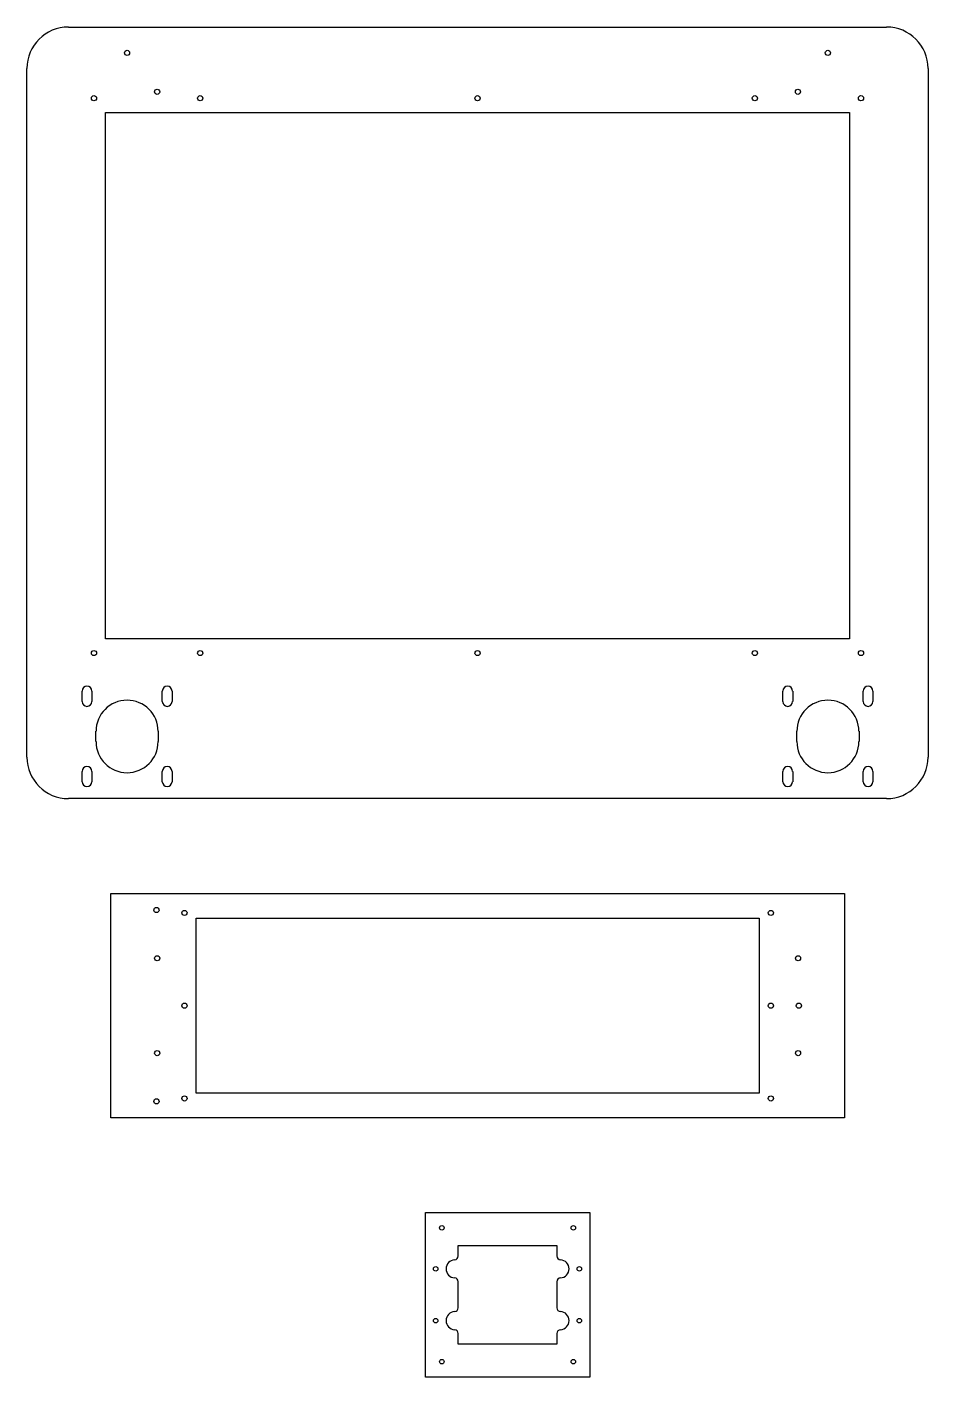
# Model space of a CAD drawing. Extents: x 1 to 14.7, y 2.1 to 22.6.
import ezdxf

# ---------------------------------------------------------------- set-up
doc = ezdxf.new("R2010")
doc.units = 0
doc.layers.get('0').update_dxf_attribs({"linetype": 'CONTINUOUS'})

msp = doc.modelspace()

# ---------------------------------------------------------------- linework, layer by layer
at = {"color": 7, "linetype": 'CONTINUOUS'}
for p, q in [((1.621, 22.591), (14.062, 22.591)), ((0.991, 11.493), (0.991, 21.961)), ((14.692, 21.961), (14.692, 11.493)), ((2.184, 21.292), (13.499, 21.292)), ((2.184, 13.292), (2.184, 21.292)), ((13.499, 21.292), (13.499, 13.292)), ((13.499, 13.292), (2.184, 13.292)), ((1.829, 12.339), (1.829, 12.497)), ((1.976, 12.497), (1.976, 12.339)), ((3.049, 12.339), (3.049, 12.497)), ((3.197, 12.497), (3.197, 12.339)), ((12.486, 12.339), (12.486, 12.497)), ((12.634, 12.497), (12.634, 12.339)), ((13.707, 12.339), (13.707, 12.497)), ((13.854, 12.497), (13.854, 12.339)), ((2.04, 11.729), (2.04, 11.886)), ((2.985, 11.886), (2.985, 11.729)), ((12.698, 11.729), (12.698, 11.886)), ((13.643, 11.886), (13.643, 11.729)), ((1.829, 11.119), (1.829, 11.276)), ((1.976, 11.276), (1.976, 11.119)), ((3.049, 11.119), (3.049, 11.276)), ((3.197, 11.276), (3.197, 11.119)), ((12.486, 11.119), (12.486, 11.276)), ((12.634, 11.276), (12.634, 11.119)), ((13.707, 11.119), (13.707, 11.276)), ((13.854, 11.276), (13.854, 11.119)), ((14.062, 10.863), (1.621, 10.863)), ((2.265, 6.011), (2.265, 9.419)), ((2.265, 9.419), (13.423, 9.419)), ((13.423, 9.419), (13.423, 6.011)), ((3.563, 9.044), (12.126, 9.044)), ((3.563, 6.386), (3.563, 9.044)), ((12.126, 9.044), (12.126, 6.386)), ((12.126, 6.386), (3.563, 6.386)), ((13.423, 6.011), (2.265, 6.011)), ((7.049, 4.571), (9.549, 4.571)), ((7.049, 2.071), (7.049, 4.571)), ((9.549, 4.571), (9.549, 2.071)), ((7.549, 4.071), (9.049, 4.071)), ((7.549, 3.912), (7.549, 4.071)), ((9.049, 4.071), (9.049, 3.912)), ((7.549, 3.124), (7.549, 3.519)), ((9.049, 3.519), (9.049, 3.124)), ((7.549, 2.571), (7.549, 2.731)), ((9.049, 2.731), (9.049, 2.571)), ((9.049, 2.571), (7.549, 2.571)), ((9.549, 2.071), (7.049, 2.071))]:
    msp.add_line(p, q, dxfattribs=at)
for centre, radius in [((2.513, 22.197), 0.0394), ((13.17, 22.197), 0.0394), ((2.01, 21.508), 0.0394), ((2.97, 21.607), 0.0394), ((3.625, 21.508), 0.0394), ((7.842, 21.508), 0.0394), ((12.059, 21.508), 0.0394), ((12.714, 21.607), 0.0394), ((13.673, 21.508), 0.0394), ((2.01, 13.075), 0.0394), ((3.625, 13.075), 0.0394), ((7.842, 13.075), 0.0394), ((12.059, 13.075), 0.0394), ((13.673, 13.075), 0.0394), ((2.96, 9.169), 0.0394), ((3.386, 9.125), 0.0394), ((12.303, 9.125), 0.0394), ((2.972, 8.436), 0.0394), ((12.716, 8.436), 0.0394), ((3.386, 7.715), 0.0394), ((12.303, 7.715), 0.0394), ((12.728, 7.715), 0.0394), ((2.972, 6.995), 0.0394), ((12.716, 6.995), 0.0394), ((2.96, 6.261), 0.0394), ((3.386, 6.305), 0.0394), ((12.303, 6.305), 0.0394), ((7.299, 4.338), 0.0344), ((9.299, 4.338), 0.0344), ((7.206, 3.715), 0.0344), ((9.391, 3.715), 0.0344), ((7.206, 2.928), 0.0344), ((9.391, 2.928), 0.0344), ((7.299, 2.305), 0.0344), ((9.299, 2.305), 0.0344)]:
    msp.add_circle(centre, radius, dxfattribs=at)
for centre, radius, start, end in [((1.621, 21.961), 0.63, 90, 180), ((14.062, 21.961), 0.63, 0, 90), ((1.903, 12.497), 0.0738, 0, 180), ((3.123, 12.497), 0.0738, 0, 180), ((12.56, 12.497), 0.0738, 0, 180), ((13.781, 12.497), 0.0738, 0, 180), ((1.903, 12.339), 0.0738, 180, 360), ((2.513, 11.886), 0.472, 0, 180), ((3.123, 12.339), 0.0738, 180, 360), ((12.56, 12.339), 0.0738, 180, 360), ((13.17, 11.886), 0.472, 0, 180), ((13.781, 12.339), 0.0738, 180, 360), ((2.513, 11.729), 0.472, 180, 0), ((13.17, 11.729), 0.472, 180, 0), ((1.621, 11.493), 0.63, 180, 270), ((14.062, 11.493), 0.63, 270, 0), ((1.903, 11.276), 0.0738, 0, 180), ((3.123, 11.276), 0.0738, 0, 180), ((12.56, 11.276), 0.0738, 0, 180), ((13.781, 11.276), 0.0738, 0, 180), ((1.903, 11.119), 0.0738, 180, 0), ((3.123, 11.119), 0.0738, 180, 0), ((12.56, 11.119), 0.0738, 180, 0), ((13.781, 11.119), 0.0738, 180, 0), ((7.49, 3.912), 0.0591, 273.4398, 0), ((9.108, 3.912), 0.0591, 180, 266.5602), ((7.502, 3.715), 0.138, 93.4398, 266.5602), ((9.096, 3.715), 0.138, 273.4398, 86.5602), ((7.49, 3.519), 0.0591, 0, 86.5602), ((9.108, 3.519), 0.0591, 93.4398, 180), ((7.49, 3.124), 0.0591, 273.4398, 0), ((9.108, 3.124), 0.0591, 180, 266.5602), ((7.502, 2.928), 0.138, 93.4398, 266.5602), ((9.096, 2.928), 0.138, 273.4398, 86.5602), ((7.49, 2.731), 0.0591, 0, 86.5602), ((9.108, 2.731), 0.0591, 93.4398, 180)]:
    msp.add_arc(centre, radius, start, end, dxfattribs=at)

doc.saveas('drawing.dxf')
